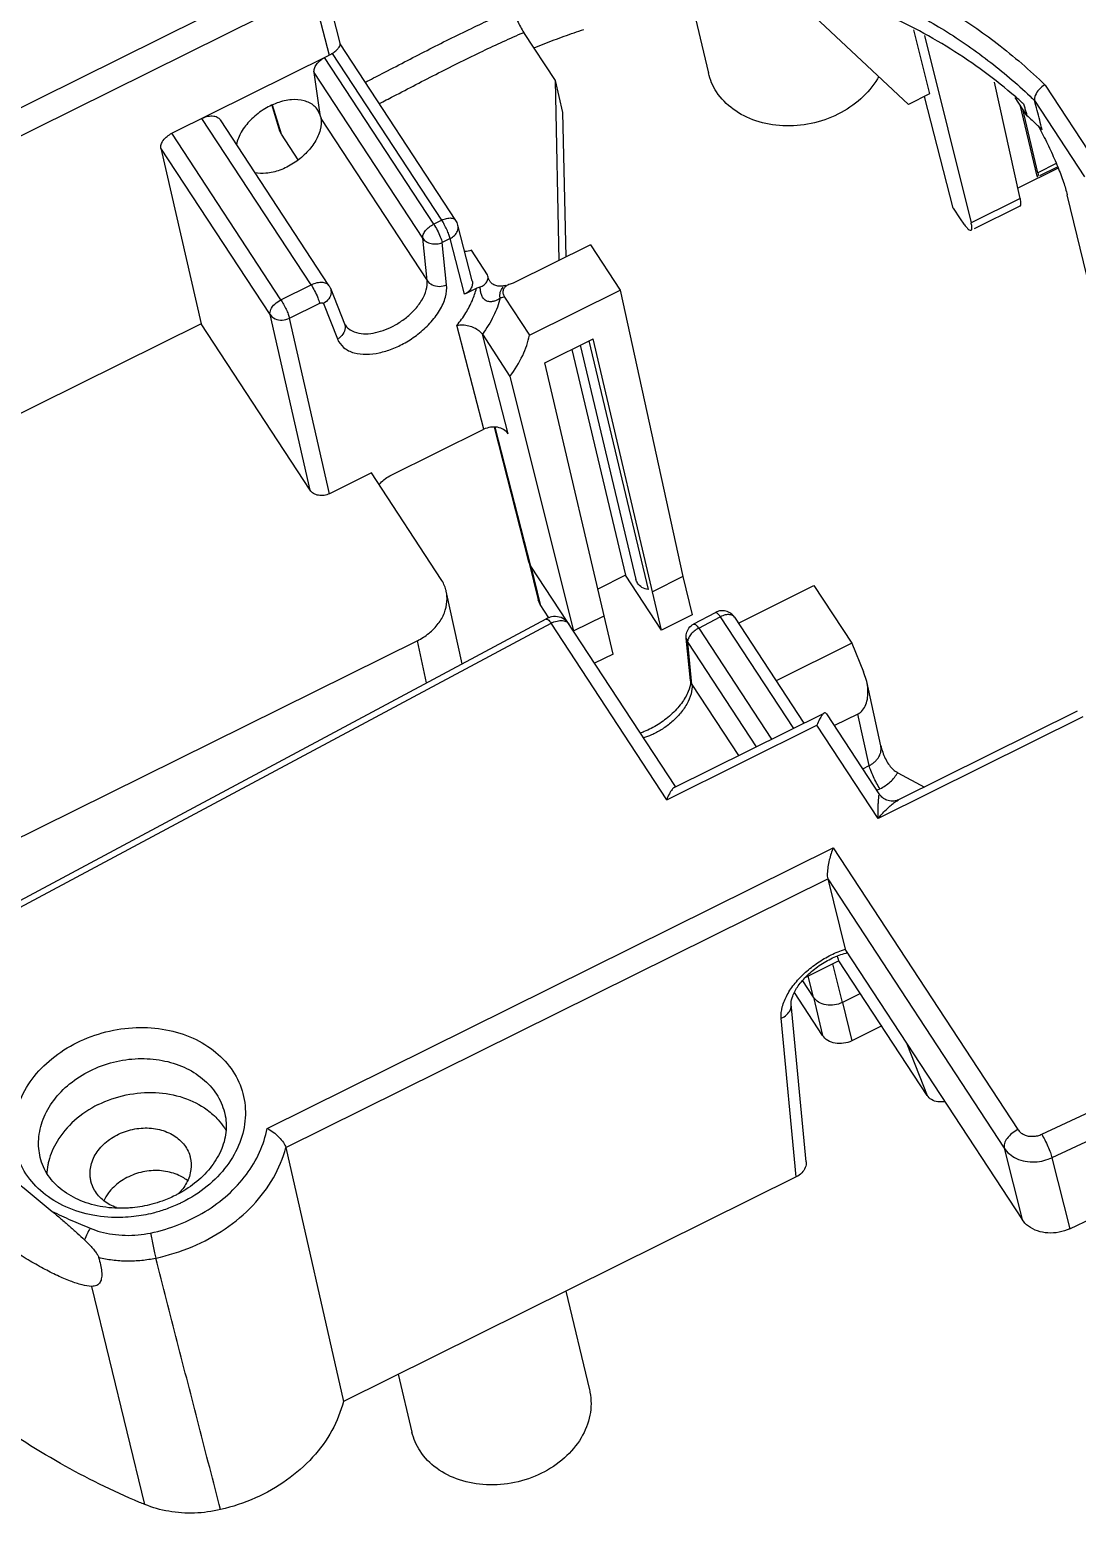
# Model space of a CAD drawing. Header units: inches. Extents: x 164842 to 166038, y -53074 to -52229.
# Drawn here: x 164977.86 to 165000.94, y -53026.18 to -52993.47 of the extents above; entities that cross this region are included whole.
import ezdxf

# ---------------------------------------------------------------- set-up
doc = ezdxf.new("R2010")
doc.units = ezdxf.units.IN
doc.header["$LTSCALE"] = 2
doc.header["$MEASUREMENT"] = 0
doc.layers.get('0').update_dxf_attribs({"linetype": 'CONTINUOUS'})

msp = doc.modelspace()

# ---------------------------------------------------------------- linework, layer by layer
at = {"color": 7, "linetype": 'Continuous'}
for p, q in [((164970.946, -52998.518), (164983.858, -52992.112)), ((164984.303, -52992.246), (164984.701, -52993.795)), ((164992.35, -52992.483), (164992.813, -52994.427)), ((164997.222, -52995.117), (164994.46, -52992.529)), ((164984.093, -52992.62), (164971.821, -52998.708)), ((164984.093, -52992.62), (164984.457, -52994.036)), ((164989.441, -52994.591), (164988.746, -52993.531)), ((164997.33, -52993.474), (164997.682, -52994.888)), ((164987.25, -52997.682), (164984.697, -52993.785)), ((164997.575, -52993.6), (164998.602, -52997.727)), ((164980.989, -52995.756), (164984.457, -52994.036)), ((164986.76, -52997.758), (164984.354, -52994.087)), ((164986.936, -52997.67), (164984.527, -52993.993)), ((164984.261, -52995.343), (164984.124, -52994.416)), ((164986.518, -52998.07), (164984.124, -52994.416)), ((164989.527, -52998.558), (164989.441, -52994.591)), ((164989.609, -52995.296), (164989.441, -52994.591)), ((164999.68, -52997.192), (164999.117, -52994.625)), ((165000.232, -52994.692), (165001.34, -52996.384)), ((164983.372, -52995.708), (164983.2, -52995.141)), ((164983.403, -52995.776), (164983.21, -52995.137)), ((164997.682, -52994.888), (164997.222, -52995.117)), ((164998.206, -52997.407), (164997.577, -52994.941)), ((164999.832, -52995.363), (164999.574, -52994.969)), ((164999.679, -52995.127), (165000.047, -52996.703)), ((165000.002, -52995.036), (165001.101, -52996.713)), ((164984.06, -52999.097), (164981.654, -52995.426)), ((164984.452, -52999.112), (164982.059, -52995.46)), ((164984.262, -52995.357), (164984.206, -52995.245)), ((164984.254, -52995.346), (164984.281, -52995.427)), ((164984.274, -52995.43), (164986.615, -52999.003)), ((164989.678, -52998.483), (164989.609, -52995.296)), ((165000.074, -52996.625), (164999.74, -52995.223)), ((164983.394, -52999.427), (164980.989, -52995.756)), ((164983.403, -52995.776), (164983.371, -52995.707)), ((164983.772, -52996.338), (164983.403, -52995.776)), ((164980.751, -52996.085), (164981.633, -52999.955)), ((164983.155, -52999.754), (164980.751, -52996.085)), ((165000.479, -52996.424), (165000.074, -52996.625)), ((165000.52, -52996.521), (164999.629, -52996.963)), ((165000.51, -52996.494), (165000.108, -52996.693)), ((165002.196, -53003.2), (165000.721, -52997.114)), ((164998.206, -52997.407), (164998.359, -52997.64)), ((164999.68, -52997.192), (164998.602, -52997.727)), ((164999.673, -52997.361), (164998.668, -52997.859)), ((164986.936, -52997.67), (164986.76, -52997.758)), ((164987.608, -52999.006), (164987.292, -52997.778)), ((164986.615, -52999.003), (164986.518, -52998.07)), ((164987.124, -52998.076), (164986.948, -52998.164)), ((164987.44, -52999.303), (164987.124, -52998.076)), ((164987.046, -52999.098), (164986.948, -52998.164)), ((164987.944, -52998.874), (164987.591, -52998.335)), ((164990.215, -52998.216), (164988.529, -52999.053)), ((164990.215, -52998.216), (164990.868, -52999.212)), ((164983.394, -52999.427), (164984.06, -52999.097)), ((164987.955, -52998.907), (164987.944, -52998.874)), ((164988.445, -52999.083), (164988.418, -52999.091)), ((164984.484, -52999.174), (164984.795, -52999.954)), ((164987.484, -52999.282), (164987.701, -52999.174)), ((164988.321, -52999.366), (164988.87, -53000.204)), ((164988.87, -53000.204), (164990.868, -52999.212)), ((164990.868, -52999.212), (164992.253, -53005.53)), ((164984.037, -53003.624), (164983.155, -52999.754)), ((164983.583, -52999.833), (164984.248, -52999.503)), ((164984.329, -52999.511), (164984.64, -53000.291)), ((164981.633, -52999.955), (164974.509, -53003.489)), ((164984.037, -53003.624), (164981.633, -52999.955)), ((164984.465, -53003.703), (164983.583, -52999.833)), ((164984.809, -52999.98), (164984.795, -52999.953)), ((164984.809, -52999.98), (164984.809, -52999.98)), ((164987.862, -53002.283), (164987.272, -52999.988)), ((164988.398, -53002.382), (164987.833, -53000.188)), ((164987.833, -53000.188), (164988.441, -53001.115)), ((164989.208, -53000.814), (164990.273, -53000.286)), ((164990.181, -53000.331), (164991.488, -53005.817)), ((164991.779, -53006.71), (164990.273, -53000.286)), ((164989.801, -53000.52), (164990.988, -53005.502)), ((164989.987, -53000.428), (164991.217, -53005.591)), ((164990.714, -53007.239), (164989.208, -53000.814)), ((164988.441, -53001.115), (164989.838, -53006.728)), ((164985.795, -53003.309), (164987.862, -53002.283)), ((164988.86, -53005.206), (164988.097, -53002.238)), ((164988.902, -53005.3), (164988.115, -53002.238)), ((164985.388, -53003.245), (164984.465, -53003.703)), ((164986.926, -53005.591), (164985.388, -53003.245)), ((164988.86, -53005.203), (164989.06, -53006.045)), ((164988.902, -53005.3), (164988.86, -53005.206)), ((164992.089, -53010.161), (164988.902, -53005.3)), ((164988.902, -53005.3), (164989.104, -53006.145)), ((164990.988, -53005.502), (164990.375, -53005.806)), ((164991.779, -53006.71), (164990.988, -53005.502)), ((164992.253, -53005.53), (164991.578, -53005.865)), ((164992.253, -53005.53), (164992.454, -53006.375)), ((164987.388, -53007.455), (164987.037, -53005.854)), ((164993.473, -53006.555), (164995.138, -53005.729)), ((164995.138, -53005.729), (164995.971, -53007)), ((164989.104, -53006.145), (164989.06, -53006.045)), ((164989.298, -53006.442), (164989.104, -53006.145)), ((164977.534, -53012.887), (164989.346, -53006.559)), ((164977.649, -53012.672), (164989.239, -53006.463)), ((164989.239, -53006.463), (164989.239, -53006.463)), ((164991.895, -53010.449), (164989.346, -53006.559)), ((164989.838, -53006.728), (164990.513, -53006.393)), ((164992.454, -53006.375), (164991.779, -53006.71)), ((164992.492, -53006.574), (164992.968, -53006.32)), ((164992.599, -53006.67), (164993.075, -53006.415)), ((164992.968, -53006.32), (164992.968, -53006.319)), ((164993.075, -53006.415), (164994.688, -53008.877)), ((164993.389, -53006.427), (164994.919, -53008.763)), ((164986.4, -53006.944), (164977.343, -53011.437)), ((164986.604, -53007.874), (164986.4, -53006.944)), ((164992.324, -53006.89), (164992.324, -53006.892)), ((164992.418, -53007.82), (164992.324, -53006.89)), ((164992.324, -53006.892), (164992.357, -53006.982)), ((164992.599, -53006.67), (164994.203, -53009.118)), ((164990.714, -53007.239), (164990.306, -53007.441)), ((164992.357, -53006.982), (164993.866, -53009.285)), ((164992.451, -53007.91), (164992.357, -53006.982)), ((164995.971, -53007), (164994.305, -53007.826)), ((164995.971, -53007), (164996.233, -53007.627)), ((164992.451, -53007.91), (164992.418, -53007.82)), ((164992.451, -53007.91), (164993.478, -53009.478)), ((164996.303, -53007.846), (164996.233, -53007.627)), ((164996.612, -53009.261), (164996.302, -53007.846)), ((165022.457, -53008.023), (165000.383, -53018.343)), ((164992.056, -53010.183), (164995.367, -53008.541)), ((164996.593, -53010.341), (164995.425, -53008.558)), ((164996.109, -53008.56), (164995.594, -53008.815)), ((164996.358, -53009.697), (164996.109, -53008.56)), ((165000.941, -53008.5), (164997.004, -53010.453)), ((164991.895, -53010.449), (164995.205, -53008.807)), ((164996.553, -53010.863), (164995.205, -53008.807)), ((165001.064, -53008.625), (164996.553, -53010.863)), ((164996.217, -53009.767), (164996.358, -53009.697)), ((164996.985, -53009.854), (164997.572, -53010.171)), ((164996.541, -53010.235), (164996.594, -53010.209)), ((164983.089, -53017.697), (164995.561, -53011.51)), ((164995.561, -53011.51), (164999.632, -53017.723)), ((164983.501, -53018.121), (164995.442, -53012.198)), ((164995.442, -53012.198), (164999.333, -53018.136)), ((164995.442, -53012.198), (164995.828, -53013.746)), ((164995.832, -53013.765), (164999.724, -53019.704)), ((164995.691, -53014.002), (164994.955, -53014.367)), ((164995.77, -53014.92), (164995.558, -53014.068)), ((164997.635, -53016.97), (164995.691, -53014.002)), ((164995.128, -53014.802), (164994.891, -53014.441)), ((164995.128, -53014.802), (164995.013, -53014.338)), ((164995.33, -53015.647), (164994.712, -53014.704)), ((164995.128, -53014.802), (164995.33, -53015.647)), ((164996.164, -53014.725), (164995.77, -53014.92)), ((164994.966, -53018.433), (164994.639, -53014.956)), ((164995.77, -53014.92), (164995.972, -53015.766)), ((165000.157, -53017.826), (165006.09, -53015.052)), ((164994.748, -53018.766), (164994.419, -53015.27)), ((164996.632, -53015.438), (164995.972, -53015.766)), ((164997.189, -53015.835), (164997.635, -53016.97)), ((164983.501, -53018.121), (164984.77, -53023.716)), ((164999.333, -53018.136), (164999.724, -53019.704)), ((165000.383, -53018.343), (165000.774, -53019.911)), ((164994.748, -53018.766), (164984.77, -53023.716)), ((165000.774, -53019.911), (165001.272, -53019.678)), ((164980.398, -53025.991), (164979.226, -53021.18)), ((164989.672, -53021.284), (164990.192, -53023.463)), ((164985.977, -53023.117), (164986.281, -53024.394))]:
    msp.add_line(p, q, dxfattribs=at)
for points, start_tangent, end_tangent in [([(164989.35, -52992.261), (164989.77, -52992.119), (164990.232, -52991.982), (164990.745, -52991.853), (164991.314, -52991.739), (164991.942, -52991.649), (164992.636, -52991.593), (164993.401, -52991.586), (164994.237, -52991.649), (164995.14, -52991.806), (164996.097, -52992.082), (164997.098, -52992.494), (164998.125, -52993.052), (164999.175, -52993.775), (165000.232, -52994.692)], (0.942585, 0.333966), (0.715663, -0.698446)), ([(164989.494, -52992.685), (164989.902, -52992.548), (164990.349, -52992.415), (164990.843, -52992.29), (164991.39, -52992.181), (164991.995, -52992.094), (164992.661, -52992.041), (164993.395, -52992.033), (164994.196, -52992.092), (164995.06, -52992.242), (164995.981, -52992.506), (164996.948, -52992.902), (164997.948, -52993.444), (164998.973, -52994.147), (164999.904, -52994.94)], (0.942584, 0.33397), (0.725579, -0.688139)), ([(164999.585, -52994.955), (164998.152, -52993.898), (164996.534, -52993.063), (164994.959, -52992.583), (164993.397, -52992.413), (164991.703, -52992.527), (164989.944, -52992.945)], (-0.757388, 0.652965), (-0.951568, -0.307439)), ([(164985.251, -52994.632), (164985.622, -52994.44), (164986.614, -52993.927), (164987.59, -52993.442), (164988.511, -52993.023)], (0.889619, 0.456703), (0.919523, 0.393036)), ([(164988.511, -52993.023), (164988.546, -52993.134), (164988.603, -52993.27), (164988.673, -52993.409), (164988.746, -52993.531)], (0.23562, -0.971845), (0.548054, -0.836443)), ([(164985.559, -52995.101), (164985.872, -52994.94), (164986.869, -52994.424), (164987.84, -52993.942), (164988.746, -52993.531)], (0.890231, 0.45551), (0.9201, 0.391684)), ([(164988.971, -52993.873), (164989.191, -52993.784), (164989.635, -52993.616), (164990.07, -52993.467)], (0.924707, 0.38068), (0.951602, 0.307332)), ([(164984.527, -52993.993), (164984.602, -52993.935), (164984.658, -52993.881), (164984.693, -52993.835), (164984.702, -52993.798), (164984.701, -52993.795)], (0.804294, 0.594231), (-0.30907, 0.951039)), ([(164984.124, -52994.416), (164984.132, -52994.329), (164984.177, -52994.237), (164984.256, -52994.152), (164984.354, -52994.087)], (-0.146501, 0.989211), (0.895825, 0.444408)), ([(164984.527, -52993.993), (164984.494, -52994.016), (164984.457, -52994.036)], (-0.804294, -0.594231), (-0.895825, -0.444408)), ([(164995.668, -52995.334), (164995.076, -52995.539), (164994.453, -52995.59), (164993.861, -52995.481), (164993.358, -52995.223), (164992.993, -52994.842), (164992.813, -52994.426)], (-0.895825, -0.444408), (-0.232255, 0.972655)), ([(164996.57, -52994.503), (164996.54, -52994.554), (164996.173, -52994.995), (164995.668, -52995.334)], (-0.481794, -0.876285), (-0.895825, -0.444408)), ([(165000.227, -52994.686), (165000.099, -52994.791), (165000.016, -52994.919), (165000.002, -52995.036)], (-0.858592, -0.512659), (0.251355, -0.967895)), ([(164984.128, -52995.154), (164983.909, -52995.04), (164983.629, -52995.016), (164983.309, -52995.087), (164982.999, -52995.241), (164982.723, -52995.466), (164982.521, -52995.728), (164982.412, -52996)], (-0.74801, 0.663688), (-0.214502, -0.976723)), ([(164984.207, -52995.245), (164984.128, -52995.154)], (-0.557517, 0.830166), (-0.74801, 0.663688)), ([(164999.759, -52995.108), (164999.585, -52994.955)], (-0.744298, 0.667848), (-0.757388, 0.652965)), ([(164999.759, -52995.108), (164999.783, -52995.193), (164999.808, -52995.278)], (0.27552, -0.961295), (0.275692, -0.961246)), ([(164999.904, -52994.94), (165000.001, -52995.034)], (0.725579, -0.688139), (0.71722, -0.696847)), ([(165000.058, -52995.25), (165000.002, -52995.036)], (-0.251467, 0.967866), (-0.251361, 0.967893)), ([(164981.654, -52995.426), (164981.787, -52995.38), (164981.912, -52995.375), (164982.013, -52995.413), (164982.058, -52995.46)], (0.895825, 0.444408), (0.556946, -0.830549)), ([(164984.276, -52995.415), (164984.258, -52995.682), (164984.142, -52995.949), (164983.94, -52996.203), (164983.673, -52996.416), (164983.371, -52996.567), (164983.065, -52996.637), (164982.82, -52996.628)], (0.146501, -0.989211), (-0.982162, 0.188036)), ([(164999.808, -52995.278), (164999.832, -52995.363)], (0.275692, -0.961246), (0.27578, -0.961221)), ([(164999.832, -52995.363), (164999.946, -52995.467), (165000.059, -52995.573), (165000.077, -52995.59)], (0.742743, -0.669576), (0.72265, -0.691214)), ([(165000.169, -52995.68), (165000.113, -52995.465), (165000.058, -52995.25)], (-0.251684, 0.967809), (-0.251467, 0.967866)), ([(164980.751, -52996.085), (164980.755, -52996.003), (164980.802, -52995.911), (164980.885, -52995.824), (164980.989, -52995.756)], (-0.222199, 0.975001), (0.895825, 0.444408)), ([(165000.077, -52995.59), (165000.169, -52995.68)], (0.72265, -0.691214), (0.714632, -0.699501)), ([(165000.079, -52995.589), (165000.168, -52995.757)], (0.477907, -0.87841), (0.459791, -0.888027)), ([(165000.168, -52995.757), (165000.351, -52996.129), (165000.511, -52996.496), (165000.638, -52996.835), (165000.721, -52997.114)], (0.459791, -0.888027), (0.23561, -0.971848)), ([(165000.051, -52996.706), (165000.073, -52996.711)], (0.86432, -0.502942), (0.926943, 0.375202)), ([(165000.073, -52996.711), (165000.073, -52996.71), (165000.083, -52996.684), (165000.074, -52996.625)], (0.926943, 0.375202), (-0.231738, 0.972778)), ([(164999.68, -52997.192), (164999.694, -52997.309), (164999.673, -52997.361)], (0.214063, -0.97682), (-0.868923, -0.494947)), ([(164986.518, -52998.07), (164986.53, -52997.989), (164986.58, -52997.902), (164986.66, -52997.822), (164986.76, -52997.758)], (-0.098924, 0.995095), (0.895825, 0.444408)), ([(164986.76, -52997.758), (164986.837, -52997.892), (164986.906, -52998.04), (164986.948, -52998.164)], (0.548054, -0.836443), (0.23561, -0.971848)), ([(164986.936, -52997.67), (164987.046, -52997.631), (164987.148, -52997.625), (164987.225, -52997.655), (164987.249, -52997.682)], (0.895825, 0.444408), (0.551194, -0.834377)), ([(164986.994, -52997.768), (164986.936, -52997.67)], (-0.47939, 0.877602), (-0.548054, 0.836443)), ([(164987.05, -52997.879), (164986.994, -52997.768)], (-0.420687, 0.907206), (-0.47939, 0.877602)), ([(164987.292, -52997.778), (164987.274, -52997.726), (164987.25, -52997.682)], (-0.249318, 0.968422), (-0.548182, 0.836359)), ([(164987.283, -52997.912), (164987.298, -52997.81), (164987.292, -52997.778)], (0.364643, 0.931147), (-0.251369, 0.967891)), ([(164998.359, -52997.64), (164998.427, -52997.738), (164998.487, -52997.814), (164998.539, -52997.866), (164998.578, -52997.892), (164998.602, -52997.892)], (0.548054, -0.836443), (0.932668, 0.360736)), ([(164998.602, -52997.892), (164998.606, -52997.89), (164998.619, -52997.861), (164998.618, -52997.806), (164998.602, -52997.727)], (0.932668, 0.360736), (-0.241532, 0.970393)), ([(164986.518, -52998.07), (164986.593, -52998.143), (164986.702, -52998.187), (164986.827, -52998.194), (164986.948, -52998.164)], (0.550634, -0.834747), (0.91816, 0.39621)), ([(164987.124, -52998.076), (164987.096, -52997.988), (164987.05, -52997.879)], (-0.23561, 0.971848), (-0.420687, 0.907206)), ([(164987.124, -52998.076), (164987.221, -52998.006), (164987.283, -52997.912)], (0.893486, 0.449091), (0.364643, 0.931147)), ([(164987.591, -52998.335), (164987.45, -52998.365), (164987.443, -52998.365)], (-0.938116, -0.346321), (-0.998706, -0.050861)), ([(164984.06, -52999.097), (164984.192, -52999.049), (164984.314, -52999.04), (164984.409, -52999.071), (164984.452, -52999.112)], (0.895867, 0.444323), (0.558349, -0.829606)), ([(164984.06, -52999.097), (164984.137, -52999.231), (164984.206, -52999.38), (164984.248, -52999.503)], (0.54806, -0.836439), (0.235601, -0.97185)), ([(164984.64, -53000.291), (164984.776, -53000.478), (164985.005, -53000.595), (164985.278, -53000.628), (164985.56, -53000.595), (164985.844, -53000.509), (164986.13, -53000.373), (164986.412, -53000.185), (164986.676, -52999.944), (164986.891, -52999.66), (164987.02, -52999.366), (164987.046, -52999.098)], (0.371492, -0.928436), (-0.103846, 0.994593)), ([(164984.881, -53000.06), (164985.056, -53000.15), (164985.265, -53000.176), (164985.481, -53000.15), (164985.698, -53000.084), (164985.917, -52999.98), (164986.132, -52999.837), (164986.333, -52999.652), (164986.498, -52999.435), (164986.596, -52999.209), (164986.615, -52999.003)], (0.762504, -0.646984), (-0.105563, 0.994413)), ([(164986.615, -52999.003), (164986.726, -52999.096), (164986.883, -52999.13), (164987.046, -52999.098)], (0.550634, -0.834747), (0.91816, 0.39621)), ([(164987.608, -52999.006), (164987.612, -52999.026), (164987.606, -52999.118), (164987.562, -52999.205), (164987.484, -52999.282)], (0.249532, -0.968367), (-0.820791, -0.571229)), ([(164987.783, -52999.141), (164987.869, -52999.098), (164987.931, -52999.031), (164987.957, -52998.952), (164987.955, -52998.907)], (0.955161, 0.296087), (-0.196621, 0.98048)), ([(164988.082, -52999.094), (164988.047, -52999.072), (164988.026, -52999.052), (164988.001, -52999.021), (164987.989, -52999.004), (164987.978, -52998.982), (164987.968, -52998.955)], (-0.888945, 0.458014), (-0.325198, 0.945646)), ([(164988.128, -52999.114), (164988.082, -52999.094)], (-0.956115, 0.292992), (-0.888945, 0.458014)), ([(164988.418, -52999.091), (164988.371, -52999.114), (164988.317, -52999.163), (164988.289, -52999.225), (164988.29, -52999.296)], (-0.94418, -0.32943), (0.221953, -0.975057)), ([(164988.529, -52999.053), (164988.488, -52999.07), (164988.445, -52999.083)], (-0.895825, -0.444408), (-0.971345, -0.237675)), ([(164983.155, -52999.754), (164983.171, -52999.642), (164983.259, -52999.522), (164983.394, -52999.427)], (-0.218178, 0.975909), (0.895825, 0.444408)), ([(164983.394, -52999.427), (164983.452, -52999.525), (164983.509, -52999.636), (164983.554, -52999.745), (164983.583, -52999.833)], (0.548054, -0.836443), (0.23561, -0.971848)), ([(164984.499, -52999.267), (164984.449, -52999.404), (164984.329, -52999.511)], (-0.049024, -0.998798), (-0.871574, -0.490265)), ([(164984.484, -52999.174), (164984.468, -52999.139), (164984.452, -52999.112)], (-0.371006, 0.928631), (-0.549087, 0.835765)), ([(164984.484, -52999.174), (164984.499, -52999.267)], (0.363313, -0.931667), (-0.049024, -0.998798)), ([(164987.272, -52999.988), (164987.468, -52999.716), (164987.612, -52999.441), (164987.701, -52999.174)], (0.632094, 0.774891), (0.226727, 0.973958)), ([(164987.49, -52999.279), (164987.473, -52999.287), (164987.457, -52999.295), (164987.44, -52999.303)], (-0.89615, -0.443751), (-0.895718, -0.444623)), ([(164987.701, -52999.174), (164987.742, -52999.156)], (0.895825, 0.444408), (0.928949, 0.370207)), ([(164987.742, -52999.156), (164987.783, -52999.141)], (0.928949, 0.370207), (0.955159, 0.296093)), ([(164988.227, -52999.387), (164988.178, -52999.421), (164988.119, -52999.449), (164988.052, -52999.467), (164987.975, -52999.468), (164987.896, -52999.436), (164987.837, -52999.369), (164987.807, -52999.294), (164987.791, -52999.218), (164987.783, -52999.141)], (-0.789434, -0.613835), (-0.062497, 0.998045)), ([(164988.227, -52999.387), (164988.078, -52999.784), (164987.832, -53000.186)], (-0.244334, -0.969691), (-0.589836, -0.807523)), ([(164988.171, -52999.123), (164988.128, -52999.114)], (-0.989334, 0.145665), (-0.956115, 0.292992)), ([(164988.217, -52999.127), (164988.171, -52999.123)], (-0.998985, 0.045045), (-0.989334, 0.145665)), ([(164988.251, -52999.128), (164988.217, -52999.127)], (-0.999211, -0.039714), (-0.998985, 0.045045)), ([(164988.227, -52999.387), (164988.228, -52999.258)], (-0.23761, 0.971361), (0.261169, 0.965293)), ([(164988.321, -52999.366), (164988.275, -52999.378), (164988.227, -52999.387)], (-0.968286, -0.249846), (-0.983363, -0.181651)), ([(164988.228, -52999.258), (164988.291, -52999.152)], (0.261169, 0.965293), (0.73518, 0.677872)), ([(164988.35, -52999.112), (164988.318, -52999.119), (164988.284, -52999.125), (164988.251, -52999.128)], (-0.970407, -0.241474), (-0.999211, -0.039714)), ([(164988.29, -52999.296), (164988.321, -52999.366)], (0.221953, -0.975057), (0.54809, -0.836419)), ([(164983.155, -52999.754), (164983.265, -52999.845), (164983.421, -52999.874), (164983.583, -52999.833)], (0.549962, -0.83519), (0.898144, 0.439701)), ([(164984.248, -52999.503), (164984.274, -52999.494), (164984.299, -52999.492), (164984.318, -52999.498), (164984.329, -52999.511)], (0.895911, 0.444234), (0.371512, -0.928428)), ([(164984.81, -53000.046), (164984.761, -53000.183), (164984.64, -53000.291)], (-0.048998, -0.998799), (-0.871574, -0.490265)), ([(164984.795, -52999.954), (164984.81, -53000.046)], (0.363317, -0.931666), (-0.048998, -0.998799)), ([(164984.809, -52999.98), (164984.881, -53000.06)], (0.550396, -0.834904), (0.762504, -0.646984)), ([(164987.272, -52999.988), (164987.4, -52999.98), (164987.532, -52999.999), (164987.655, -53000.042), (164987.758, -53000.107), (164987.833, -53000.188)], (0.984906, 0.173088), (0.548054, -0.836443)), ([(164988.441, -53001.115), (164988.721, -53000.653), (164988.87, -53000.204)], (0.597548, 0.801833), (0.177823, 0.984063)), ([(164988.398, -53002.382), (164988.302, -53002.29), (164988.167, -53002.239), (164988.012, -53002.237), (164987.862, -53002.283)], (-0.548054, 0.836443), (-0.895825, -0.444408)), ([(164985.664, -53003.394), (164985.795, -53003.309)], (0.770674, 0.63723), (0.895825, 0.444408)), ([(164984.465, -53003.703), (164984.345, -53003.74), (164984.221, -53003.738), (164984.112, -53003.697), (164984.037, -53003.624)], (-0.895825, -0.444408), (-0.548054, 0.836443)), ([(164985.562, -53003.501), (164985.664, -53003.394)], (0.589592, 0.807702), (0.770674, 0.63723)), ([(164987.037, -53005.854), (164987.029, -53005.822), (164986.926, -53005.591)], (-0.214107, 0.97681), (-0.548054, 0.836443)), ([(164991.35, -53005.767), (164991.253, -53005.674), (164991.217, -53005.591)], (-0.853467, 0.521146), (-0.233274, 0.972411)), ([(164986.4, -53006.944), (164986.657, -53006.779), (164986.862, -53006.568), (164986.995, -53006.329), (164987.053, -53006.076), (164987.037, -53005.854)], (0.895825, 0.444408), (-0.214107, 0.97681)), ([(164991.488, -53005.817), (164991.35, -53005.767)], (-0.985025, 0.172412), (-0.853467, 0.521146)), ([(164993.035, -53006.293), (164992.968, -53006.319)], (-0.96485, -0.2628), (-0.881581, -0.472032)), ([(164993.308, -53006.342), (164993.2, -53006.292), (164993.075, -53006.285), (164993.035, -53006.293)], (-0.810346, 0.585952), (-0.96485, -0.2628)), ([(164989.528, -53006.423), (164989.357, -53006.42), (164989.239, -53006.463)], (-0.969686, 0.244354), (-0.881255, -0.472641)), ([(164989.239, -53006.466), (164989.275, -53006.477), (164989.346, -53006.559)], (0.992288, 0.12395), (0.58524, -0.81086)), ([(164989.346, -53006.559), (164989.478, -53006.51)], (0.892946, 0.450163), (0.974101, 0.226113)), ([(164989.478, -53006.51), (164989.6, -53006.5), (164989.694, -53006.53), (164989.737, -53006.572)], (0.974101, 0.226113), (0.557045, -0.830482)), ([(164989.738, -53006.573), (164989.672, -53006.498), (164989.528, -53006.423)], (-0.544917, 0.83849), (-0.969686, 0.244354)), ([(164992.33, -53006.786), (164992.385, -53006.667), (164992.487, -53006.577), (164992.492, -53006.574)], (0.221682, 0.975119), (0.881959, 0.471327)), ([(164992.492, -53006.577), (164992.528, -53006.588), (164992.599, -53006.67)], (0.991184, 0.132491), (0.585244, -0.810858)), ([(164992.97, -53006.323), (164992.979, -53006.319), (164993.02, -53006.348), (164993.075, -53006.415)], (0.838527, 0.54486), (0.585244, -0.810858)), ([(164993.186, -53006.376), (164993.075, -53006.415)], (-0.978315, -0.207123), (-0.895825, -0.444408)), ([(164993.363, -53006.399), (164993.288, -53006.37), (164993.186, -53006.376)], (-0.78705, 0.616889), (-0.978315, -0.207123)), ([(164993.389, -53006.427), (164993.308, -53006.342)], (-0.548054, 0.836443), (-0.810346, 0.585952)), ([(164993.388, -53006.427), (164993.364, -53006.4), (164993.363, -53006.399)], (-0.550777, 0.834653), (-0.78705, 0.616889)), ([(164992.324, -53006.892), (164992.33, -53006.786)], (-0.104068, 0.99457), (0.221682, 0.975119)), ([(164992.369, -53006.901), (164992.357, -53006.982)], (-0.344827, -0.938666), (0.098924, -0.995095)), ([(164992.419, -53006.814), (164992.369, -53006.901)], (-0.61458, -0.788855), (-0.344827, -0.938666)), ([(164992.499, -53006.734), (164992.419, -53006.814)], (-0.779829, -0.625992), (-0.61458, -0.788855)), ([(164992.599, -53006.67), (164992.499, -53006.734)], (-0.895825, -0.444408), (-0.779829, -0.625992)), ([(164992.418, -53007.819), (164992.42, -53007.852), (164992.37, -53008.065)], (0.095981, -0.995383), (-0.387383, -0.921919)), ([(164992.451, -53007.91), (164992.432, -53008.115)], (0.101407, -0.994845), (-0.252384, -0.967627)), ([(164996.109, -53008.56), (164996.21, -53008.479), (164996.283, -53008.352), (164996.322, -53008.196), (164996.327, -53008.019), (164996.302, -53007.846)], (0.895825, 0.444408), (-0.213982, 0.976838)), ([(164992.37, -53008.065), (164992.218, -53008.325), (164991.986, -53008.577), (164991.703, -53008.792), (164991.398, -53008.949), (164991.313, -53008.98)], (-0.387383, -0.921919), (-0.946833, -0.321724)), ([(164992.432, -53008.115), (164992.337, -53008.342), (164992.178, -53008.565), (164991.983, -53008.757), (164991.773, -53008.909), (164991.559, -53009.023), (164991.384, -53009.087)], (-0.252384, -0.967627), (-0.958914, -0.283698)), ([(164980.398, -53025.991), (164980.281, -53025.943), (164978.536, -53025.084), (164976.816, -53023.992), (164975.215, -53022.775), (164973.175, -53020.977), (164971.349, -53019.031), (164970.397, -53017.809), (164969.567, -53016.526), (164968.899, -53015.227), (164968.342, -53013.882), (164967.865, -53012.506), (164967.434, -53011.114), (164966.724, -53008.588)], (-0.925088, 0.379753), (-0.24575, 0.969333)), ([(164995.37, -53008.536), (164995.325, -53008.579), (164995.263, -53008.677)], (-0.933282, -0.359144), (-0.465228, -0.885191)), ([(164995.419, -53008.553), (164995.384, -53008.534), (164995.37, -53008.536)], (-0.681174, 0.732121), (-0.933282, -0.359144)), ([(164995.263, -53008.677), (164995.205, -53008.807)], (-0.465228, -0.885191), (-0.362184, -0.932106)), ([(164996.358, -53009.697), (164996.423, -53009.659), (164996.482, -53009.612), (164996.532, -53009.559), (164996.572, -53009.501)], (0.893921, 0.448225), (0.491685, 0.870773)), ([(164996.572, -53009.501), (164996.6, -53009.439), (164996.616, -53009.375), (164996.619, -53009.311), (164996.612, -53009.261)], (0.491685, 0.870773), (-0.213684, 0.976903)), ([(164996.609, -53009.247), (164996.655, -53009.402)], (0.23785, -0.971302), (0.330076, -0.943954)), ([(164996.655, -53009.402), (164996.712, -53009.541)], (0.330076, -0.943954), (0.433644, -0.901084)), ([(164996.712, -53009.541), (164996.782, -53009.664)], (0.433644, -0.901084), (0.559749, -0.828662)), ([(164996.521, -53010.085), (164996.45, -53009.944), (164996.393, -53009.808), (164996.358, -53009.697)], (-0.478718, 0.877969), (-0.227775, 0.973714)), ([(164996.713, -53010.139), (164996.82, -53010.056), (164996.912, -53009.959), (164996.985, -53009.854)], (0.828671, 0.559736), (0.496796, 0.867868)), ([(164996.782, -53009.664), (164996.864, -53009.765), (164996.955, -53009.837)], (0.559749, -0.828662), (0.85856, -0.512713)), ([(164996.955, -53009.837), (164996.97, -53009.845), (164996.985, -53009.854)], (0.858561, -0.512712), (0.879742, -0.475452)), ([(164992.059, -53010.179), (164992.014, -53010.222), (164991.953, -53010.32)], (-0.933282, -0.359144), (-0.465228, -0.885191)), ([(164996.594, -53010.209), (164996.521, -53010.085)], (-0.548054, 0.836443), (-0.478718, 0.877969)), ([(164996.594, -53010.209), (164996.713, -53010.139)], (0.895822, 0.444414), (0.828671, 0.559736)), ([(164991.953, -53010.32), (164991.895, -53010.449)], (-0.465228, -0.885191), (-0.362184, -0.932106)), ([(164996.553, -53010.863), (164996.553, -53010.752), (164996.554, -53010.641), (164996.557, -53010.539), (164996.563, -53010.449), (164996.57, -53010.381), (164996.58, -53010.342), (164996.591, -53010.338), (164996.593, -53010.338)], (-0.00697, 0.999976), (0.90896, -0.416884)), ([(164997.006, -53010.452), (164996.901, -53010.482), (164996.775, -53010.47), (164996.674, -53010.422), (164996.605, -53010.357), (164996.592, -53010.34)], (-0.898182, -0.439624), (-0.550641, 0.834742)), ([(164996.819, -53010.587), (164996.909, -53010.513), (164996.992, -53010.459), (164997.005, -53010.452)], (0.749423, 0.662092), (0.891602, 0.45282)), ([(164996.553, -53010.863), (164996.637, -53010.767), (164996.727, -53010.673), (164996.819, -53010.587)], (0.646011, 0.763328), (0.749423, 0.662092)), ([(164995.561, -53011.51), (164995.517, -53011.636), (164995.478, -53011.779), (164995.448, -53011.93), (164995.434, -53012.076), (164995.442, -53012.198)], (-0.362184, -0.932106), (0.241532, -0.970393)), ([(164994.549, -53014.754), (164994.725, -53014.494), (164994.953, -53014.255), (164995.221, -53014.046), (164995.516, -53013.873), (164995.828, -53013.746)], (0.477477, 0.878644), (0.952053, 0.305934)), ([(164995.832, -53013.765), (164995.83, -53013.756), (164995.828, -53013.746)], (-0.202122, 0.97936), (-0.241527, 0.970394)), ([(164995.846, -53013.83), (164995.871, -53013.823)], (0.965812, 0.259244), (0.97004, 0.242946)), ([(164994.64, -53014.955), (164994.638, -53014.941), (164994.671, -53014.78), (164994.792, -53014.555), (164994.995, -53014.321), (164995.255, -53014.109), (164995.55, -53013.94)], (-0.139234, 0.99026), (0.904721, 0.426004)), ([(164995.55, -53013.94), (164995.846, -53013.83)], (0.904721, 0.426004), (0.965812, 0.259244)), ([(164995.691, -53014.002), (164995.654, -53013.901)], (-0.342647, 0.939464), (-0.343251, 0.939244)), ([(164994.442, -53015.02), (164994.549, -53014.754)], (0.244372, 0.969681), (0.477477, 0.878644)), ([(164995.77, -53014.92), (164995.591, -53014.976), (164995.405, -53014.973), (164995.243, -53014.912), (164995.128, -53014.802)], (-0.897967, -0.440062), (-0.550819, 0.834625)), ([(164994.419, -53015.27), (164994.442, -53015.02)], (-0.09377, 0.995594), (0.244372, 0.969681)), ([(164994.419, -53015.27), (164994.543, -53015.189), (164994.62, -53015.079), (164994.639, -53014.956)], (0.91766, 0.397366), (-0.093939, 0.995578)), ([(164978.901, -53015.805), (164979.536, -53015.571), (164980.205, -53015.475), (164980.859, -53015.523), (164981.457, -53015.709), (164981.961, -53016.021), (164982.336, -53016.437), (164982.557, -53016.931), (164982.608, -53017.467), (164982.487, -53018.009), (164982.201, -53018.523), (164981.767, -53018.974), (164981.211, -53019.331)], (0.895825, 0.444408), (-0.895825, -0.444408)), ([(164995.972, -53015.766), (164995.792, -53015.821), (164995.606, -53015.818), (164995.445, -53015.757), (164995.33, -53015.647)], (-0.89797, -0.440058), (-0.550854, 0.834602)), ([(164979.907, -53019.661), (164979.253, -53019.613), (164978.655, -53019.427), (164978.152, -53019.116), (164977.776, -53018.699), (164977.555, -53018.205), (164977.504, -53017.669), (164977.625, -53017.127), (164977.911, -53016.613), (164978.345, -53016.162), (164978.901, -53015.805)], (-0.999379, -0.035248), (0.895825, 0.444408)), ([(164978.091, -53018.339), (164978.057, -53017.936), (164978.155, -53017.497), (164978.387, -53017.081), (164978.738, -53016.716), (164979.189, -53016.427)], (-0.231321, 0.972877), (0.895825, 0.444408)), ([(164979.189, -53016.427), (164979.705, -53016.236), (164980.247, -53016.159), (164980.777, -53016.199), (164981.26, -53016.349), (164981.668, -53016.602), (164981.972, -53016.939), (164982.15, -53017.339), (164982.158, -53017.37)], (0.895825, 0.444408), (0.231333, -0.972875)), ([(164979.367, -53017.173), (164979.983, -53016.96), (164980.631, -53016.908), (164981.246, -53017.021), (164981.769, -53017.289), (164982.013, -53017.51)], (0.895825, 0.444408), (0.668167, -0.744011)), ([(164998.026, -53017.114), (164998.021, -53017.114), (164997.867, -53017.112), (164997.731, -53017.061), (164997.635, -53016.97)], (-0.988043, -0.154182), (-0.548054, 0.836443)), ([(164979.367, -53017.173), (164978.842, -53017.526), (164978.46, -53017.985), (164978.279, -53018.414)], (-0.895825, -0.444408), (-0.250453, -0.968129)), ([(164982.158, -53017.37), (164982.181, -53017.785), (164982.068, -53018.193), (164981.833, -53018.573), (164981.491, -53018.908), (164981.102, -53019.158)], (0.231738, -0.972778), (-0.887949, -0.459941)), ([(164979.226, -53021.18), (164979.011, -53021.147), (164978.756, -53021.065), (164978.47, -53020.943), (164978.157, -53020.785), (164977.826, -53020.597), (164977.481, -53020.381), (164977.119, -53020.135), (164976.737, -53019.857), (164976.331, -53019.546), (164975.898, -53019.2), (164975.436, -53018.818), (164974.954, -53018.404), (164974.468, -53017.974), (164973.998, -53017.544)], (-0.999538, 0.030382), (-0.734045, 0.679101)), ([(164979.207, -53018.862), (164979.192, -53018.773), (164979.221, -53018.47), (164979.369, -53018.182), (164979.62, -53017.939), (164979.946, -53017.77), (164980.311, -53017.692), (164980.675, -53017.714), (164980.998, -53017.834), (164981.245, -53018.038), (164981.388, -53018.304), (164981.397, -53018.34)], (-0.232539, 0.972587), (0.231036, -0.972945)), ([(164980.519, -53020.004), (164981.146, -53019.817), (164981.723, -53019.531), (164982.225, -53019.159), (164982.632, -53018.715), (164982.924, -53018.221), (164983.089, -53017.697)], (0.979186, 0.202967), (0.182559, 0.983195)), ([(164982.013, -53017.51), (164982.149, -53017.685), (164982.19, -53017.751)], (0.668167, -0.744011), (0.500108, -0.865963)), ([(164983.09, -53017.697), (164983.224, -53017.78), (164983.35, -53017.889), (164983.449, -53018.01), (164983.501, -53018.121)], (0.891526, -0.452969), (0.221239, -0.97522)), ([(164999.632, -53017.723), (164999.5, -53017.809), (164999.396, -53017.917), (164999.338, -53018.032), (164999.333, -53018.136)], (-0.895825, -0.444408), (0.24534, -0.969437)), ([(164999.632, -53017.723), (164999.688, -53017.785), (164999.767, -53017.835), (164999.863, -53017.865), (164999.967, -53017.872), (165000.069, -53017.858), (165000.157, -53017.826)], (0.547977, -0.836493), (0.905886, 0.423522)), ([(165000.157, -53017.826), (165000.227, -53017.952), (165000.294, -53018.094), (165000.349, -53018.231), (165000.383, -53018.343)], (0.519281, -0.854604), (0.228164, -0.973623)), ([(164976.934, -53018.358), (164978.353, -53019.527)], (0.77357, -0.633711), (0.769717, -0.638386)), ([(164980.005, -53019.455), (164979.471, -53019.428), (164978.983, -53019.291), (164978.573, -53019.057), (164978.267, -53018.734), (164978.091, -53018.339)], (-0.998595, -0.052997), (-0.231738, 0.972778)), ([(164980.635, -53020.556), (164981.44, -53020.307), (164982.166, -53019.912), (164982.774, -53019.396), (164983.228, -53018.787), (164983.501, -53018.121)], (0.979186, 0.202967), (0.251107, 0.967959)), ([(164981.397, -53018.34), (164981.411, -53018.603), (164981.313, -53018.901)], (0.231036, -0.972945), (-0.478303, -0.878195)), ([(164999.333, -53018.136), (164999.445, -53018.261), (164999.603, -53018.361), (164999.796, -53018.422), (165000.005, -53018.436), (165000.207, -53018.406), (165000.383, -53018.343)], (0.547172, -0.83702), (0.904827, 0.42578)), ([(164978.259, -53018.503), (164978.234, -53018.714)], (-0.189627, -0.981856), (-0.042516, -0.999096)), ([(164978.279, -53018.414), (164978.259, -53018.503)], (-0.250453, -0.968129), (-0.189627, -0.981856)), ([(164981.335, -53018.848), (164981.222, -53018.773), (164980.899, -53018.653), (164980.535, -53018.631), (164980.17, -53018.709), (164979.844, -53018.879), (164979.593, -53019.121), (164979.49, -53019.292)], (-0.790165, 0.612894), (-0.423575, -0.905861)), ([(164994.966, -53018.433), (164994.947, -53018.561), (164994.871, -53018.677), (164994.748, -53018.766)], (0.095178, -0.99546), (-0.895825, -0.444408)), ([(164979.773, -53019.445), (164979.49, -53019.291), (164979.285, -53019.057), (164979.207, -53018.862)], (-0.941685, 0.336496), (-0.232539, 0.972587)), ([(164981.313, -53018.901), (164981.13, -53019.141)], (-0.478303, -0.878195), (-0.711621, -0.702564)), ([(164980.548, -53019.37), (164980.124, -53019.446)], (-0.96732, -0.25356), (-0.995231, -0.09755)), ([(164980.779, -53019.299), (164980.548, -53019.37)], (-0.941092, -0.338152), (-0.96732, -0.25356)), ([(164981.062, -53019.178), (164980.779, -53019.299)], (-0.895825, -0.444408), (-0.941092, -0.338152)), ([(164981.133, -53019.369), (164980.848, -53019.484)], (-0.907963, -0.419051), (-0.94431, -0.329057)), ([(164981.102, -53019.158), (164981.062, -53019.178)], (-0.887949, -0.459941), (-0.895825, -0.444408)), ([(164981.211, -53019.331), (164981.133, -53019.369)], (-0.895825, -0.444408), (-0.907963, -0.419051)), ([(164978.353, -53019.527), (164978.767, -53019.719), (164979.192, -53019.9)], (0.902025, -0.431683), (0.925836, -0.377925)), ([(164978.353, -53019.527), (164978.545, -53019.689), (164978.73, -53019.849), (164978.905, -53020.006), (164979.069, -53020.158)], (0.769717, -0.638386), (0.722301, -0.691579)), ([(164980.153, -53019.642), (164979.907, -53019.661)], (-0.993588, -0.113058), (-0.999379, -0.035248)), ([(164980.124, -53019.446), (164980.005, -53019.455)], (-0.995231, -0.09755), (-0.998595, -0.052997)), ([(164980.576, -53019.565), (164980.153, -53019.642)], (-0.969584, -0.244761), (-0.993588, -0.113058)), ([(164980.848, -53019.484), (164980.576, -53019.565)], (-0.94431, -0.329057), (-0.969584, -0.244761)), ([(165000.774, -53019.911), (165000.541, -53019.987), (165000.294, -53020.003), (165000.065, -53019.958), (164999.866, -53019.854), (164999.724, -53019.704)], (-0.905888, -0.423517), (-0.548054, 0.836443)), ([(164979.192, -53019.9), (164979.122, -53020.021), (164979.069, -53020.158)], (-0.571146, -0.820849), (-0.291317, -0.956627)), ([(164979.192, -53019.9), (164979.421, -53019.977), (164979.682, -53020.031), (164979.963, -53020.055), (164980.247, -53020.044), (164980.519, -53020.004)], (0.925892, -0.377787), (0.979184, 0.202974)), ([(164980.519, -53020.004), (164980.546, -53020.143), (164980.578, -53020.297), (164980.609, -53020.443), (164980.635, -53020.556)], (0.186677, -0.982421), (0.232265, -0.972653)), ([(164979.069, -53020.158), (164979.154, -53020.242), (164979.23, -53020.324), (164979.297, -53020.404), (164979.348, -53020.478), (164979.377, -53020.54)], (0.72228, -0.691601), (0.257002, -0.966411)), ([(164979.377, -53020.54), (164979.418, -53020.704), (164979.442, -53020.854), (164979.441, -53020.986), (164979.408, -53021.091), (164979.336, -53021.158), (164979.226, -53021.18)], (0.257002, -0.966411), (-0.999538, 0.030382)), ([(164979.377, -53020.54), (164979.68, -53020.596), (164980.002, -53020.618), (164980.326, -53020.604), (164980.635, -53020.556)], (0.97056, -0.240861), (0.979121, 0.203276)), ([(164982.064, -53026.103), (164981.585, -53024.247), (164981.109, -53022.398), (164980.635, -53020.556)], (-0.250243, 0.968183), (-0.248814, 0.968551)), ([(164990.192, -53023.464), (164990.203, -53023.515), (164990.202, -53024.023), (164990.008, -53024.522), (164989.641, -53024.962), (164989.136, -53025.302)], (0.232255, -0.972655), (-0.895825, -0.444408)), ([(164984.77, -53023.716), (164984.518, -53024.358), (164984.093, -53024.948), (164983.52, -53025.454), (164982.831, -53025.846), (164982.064, -53026.103)], (-0.238043, -0.971255), (-0.974075, -0.226227)), ([(164989.136, -53025.302), (164988.543, -53025.507), (164987.921, -53025.557), (164987.329, -53025.448), (164986.826, -53025.191), (164986.461, -53024.81), (164986.281, -53024.394)], (-0.895825, -0.444408), (-0.232255, 0.972655)), ([(164982.064, -53026.103), (164981.491, -53026.179), (164980.922, -53026.141), (164980.398, -53025.991)], (-0.974075, -0.226227), (-0.925073, 0.379789))]:
    msp.add_spline(points, degree=3, dxfattribs=dict(at, start_tangent=start_tangent, end_tangent=end_tangent))

doc.saveas('drawing.dxf')
